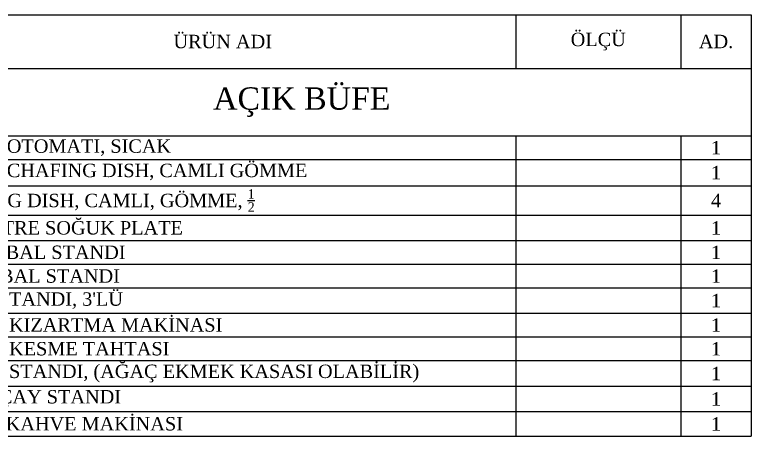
# Model space of a CAD drawing. Header units: centimetres. Extents: x 2422 to 5799, y 5405 to 11713.
# Drawn here: x 3399 to 4058, y 5604 to 5981 of the extents above; entities that cross this region are included whole.
import ezdxf

# ---------------------------------------------------------------- set-up
doc = ezdxf.new("R2010")
doc.units = ezdxf.units.CM
doc.header["$MEASUREMENT"] = 0
doc.styles.add('Halil 1', font='times.ttf', dxfattribs={"height": 12})

# ---------------------------------------------------------------- blocks, each defined once
blk = doc.blocks.new('*T58')
at = {"color": 0, "linetype": 'ByBlock', "lineweight": -2, "transparency": 16777216}
for p, q in [((0, 0), (804.29, 0)), ((0, 0), (0, -377.42)), ((69.26, 0), (69.26, -48.15)), ((593.52, 0), (593.52, -48.15)), ((741.26, 0), (741.26, -48.15)), ((804.29, 0), (804.29, -377.42)), ((0, -48.15), (804.29, -48.15)), ((0, -108.4), (804.29, -108.4)), ((69.26, -108.4), (69.26, -377.42)), ((593.52, -108.4), (593.52, -377.42)), ((741.26, -108.4), (741.26, -377.42)), ((0, -129.66), (804.29, -129.66)), ((0, -153.06), (804.29, -153.06)), ((0, -179.57), (804.29, -179.57)), ((0, -202.14), (804.29, -202.14)), ((0, -223.39), (804.29, -223.39)), ((0, -244.65), (804.29, -244.65)), ((0, -267.21), (804.29, -267.21)), ((0, -288.46), (804.29, -288.46)), ((0, -309.72), (804.29, -309.72)), ((0, -332.7), (804.29, -332.7)), ((0, -355.27), (804.29, -355.27)), ((0, -377.42), (804.29, -377.42))]:
    blk.add_line(p, q, dxfattribs=at)
at = {"color": 0, "transparency": 16777216, "style": 'Halil 1'}
for s, insert, char_height, width, attachment_point in [('P.NO', (34.63, -24.08), 12, 39.2572, 5), ('ÜRÜN ADI', (331.39, -24.08), 12, 494.2651, 5), ('ÖLÇÜ', (667.39, -24.08), 12, 117.7366, 5), ('AD.', (772.78, -24.08), 12, 33.0341, 5), ('AÇIK BÜFE', (402.15, -78.28), 20, 774.293, 5), ('TABAK OTOMATI, SICAK', (71.26, -119.03), 12, 520.2651, 4), ('S1', (34.63, -119.03), 12, 65.2572, 5), ('1', (772.78, -119.03), 12, 59.0341, 5), ('ÇORBA CHAFING DISH, CAMLI GÖMME ', (71.26, -141.36), 12, 520.2651, 4), ('S2', (34.63, -141.36), 12, 65.2572, 5), ('1', (772.78, -141.36), 12, 59.0341, 5), ('\\A1;CHAFING DISH, CAMLI, GÖMME, {\\H0.7x;\\S1/2;}', (71.26, -166.32), 12, 520.2651, 4), ('S3', (34.63, -166.32), 12, 65.2572, 5), ('4', (772.78, -166.32), 12, 59.0341, 5), ('ANKASTRE SOĞUK PLATE ', (71.26, -190.86), 12, 520.2651, 4), ('S4', (34.63, -190.86), 12, 65.2572, 5), ('1', (772.78, -190.86), 12, 59.0341, 5), ('SÜZME BAL STANDI', (71.26, -212.77), 12, 520.2651, 4), ('S5', (34.63, -212.77), 12, 65.2572, 5), ('1', (772.78, -212.77), 12, 59.0341, 5), ('S6', (34.63, -234.02), 12, 65.2572, 5), ('PETEK BAL STANDI ', (71.26, -234.02), 12, 520.2651, 4), ('1', (772.78, -234.02), 12, 59.0341, 5), ('S7', (34.63, -255.93), 12, 65.2572, 5), ("TAHIL STANDI, 3'LÜ ", (71.26, -255.93), 12, 520.2651, 4), ('1', (772.78, -255.93), 12, 59.0341, 5), ('EKMEK KIZARTMA MAKİNASI', (71.26, -277.84), 12, 520.2651, 4), ('S8', (34.63, -277.84), 12, 65.2572, 5), ('1', (772.78, -277.84), 12, 59.0341, 5), ('S9', (34.63, -299.09), 12, 65.2572, 5), ('EKMEK KESME TAHTASI', (71.26, -299.09), 12, 520.2651, 4), ('1', (772.78, -299.09), 12, 59.0341, 5), ('S10', (34.63, -321.21), 12, 65.2572, 5), ('EKMEK STANDI, (AĞAÇ EKMEK KASASI OLABİLİR)', (71.26, -321.21), 12, 520.2651, 4), ('1', (772.78, -321.21), 12, 59.0341, 5), ('POŞET ÇAY STANDI ', (71.26, -343.98), 12, 520.2651, 4), ('S11', (34.63, -343.98), 12, 65.2572, 5), ('1', (772.78, -343.98), 12, 59.0341, 5), ('S12', (34.63, -366.34), 12, 65.2572, 5), ('FİLTRE KAHVE MAKİNASI', (71.26, -366.34), 12, 520.2651, 4), ('1', (772.78, -366.34), 12, 59.0341, 5)]:
    blk.add_mtext(s, dxfattribs=dict(at, insert=insert, char_height=char_height, width=width, attachment_point=attachment_point))

msp = doc.modelspace()

# ---------------------------------------------------------------- block references
msp.add_blockref('*T58', (3253.31, 5981.21))

doc.saveas('drawing.dxf')
